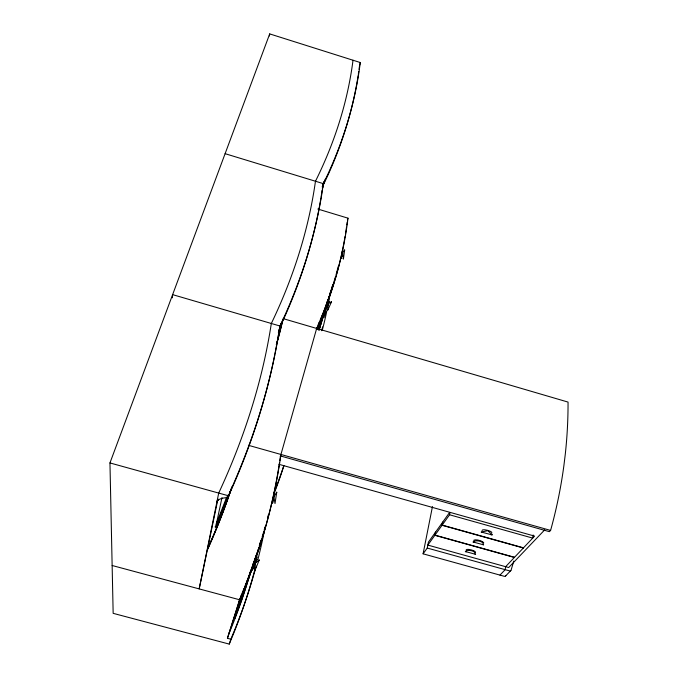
<?xml version="1.0" encoding="UTF-8"?>
<svg xmlns="http://www.w3.org/2000/svg" width="678" height="678" viewBox="0 0 678 678"><rect width="100%" height="100%" fill="white"/><g stroke="black" fill="none" stroke-linecap="round" stroke-linejoin="round"><path stroke-width="1.02" d="M276.37 492.965L276.777 492.16L273.887 496.694L275.014 503.542L276.726 492.296M327.042 306.736C321.982 316.507 331.084 299.481 327.838 301.744M327.983 305.719L327.355 306.032L328.093 303.651M254.462 570.562L254.614 571.198L259.242 559.977L255.377 563.172L253.428 567.579M323.092 315.575C324.042 314.838 327.296 311.643 325.126 311.329A4.305 2.102 48 0 0 324.652 311.499M172.373 297.803L172.619 294.633L279.963 326.008L285.269 314.473A1038.433 645.99 -9.7 0 0 321.762 194.417L323.372 183.653L327.983 173.949A904.664 553.384 -4.1 0 0 359.026 71.792L360.315 62.537L269.7 33.9L109.955 462.938L113.158 613.336L229.249 644.1L233.766 633.133A752.504 553.562 -21.1 0 0 255.047 568.893M342.034 252.318L341.297 258.547L342.636 249.512M343.026 258.665L343.424 258.92L344.619 250.174M341.958 256.394L342.848 253.318M343.466 258.801L342.432 252.945L344.712 249.936L344.085 251.216M358.306 74.521L358.738 71.444M359.018 69.385L359.45 66.308M533.145 534.976L532.696 538.103L449.573 514.78L442.183 525.077L523.501 547.816M273.776 494.72L272.598 503.144L274.387 491.787L274.082 493.025M321.101 196.967L322.126 190.128M322.423 188.179L323.372 183.653L225.104 153.677M269.369 35.985L269.7 33.9M325.143 179.339L325.126 180.772L324.677 180.662M490.736 534.62L492.211 534.756L487.796 530.679L481.253 532.044L492.118 534.917M217.079 501.05A28.069 10.628 15.5 0 1 227.791 497.567L234.419 481.787A1227.561 759.479 -16.1 0 0 277.912 338.678L279.963 326.008L277.353 340.941A1220.468 756.767 -16.1 0 1 274.98 353.662M483.651 544.866L473.117 541.985C475.422 539.476 484.406 541.307 483.168 544.798M475.634 554.333L465.32 551.519C467.65 549.061 476.312 550.883 475.168 554.257M449.573 514.78L449.972 512.704M514.534 557.282L434.979 535.12L442.039 525.28L442.776 522.018M544.748 529.823L508.678 567.537L427.835 545.095L434.844 535.315L435.429 532.306M434.979 535.12L435.564 532.111M505.83 575.588A1.475 1.305 46.1 0 1 504.313 576.308L423.089 553.824L427.25 548.053L428.411 542.137L449.599 512.458M423.089 553.824L432.462 506.585M217.833 499.593L199.171 588.902L218.706 493.075A1209.043 748.546 -16 0 0 271.327 323.482A1023.712 636.939 -9.6 0 0 315.465 181.246A892.409 545.79 -4 0 0 353.018 60.232M215.011 526.899L215.706 527.086L221.977 497.618M256.598 559.875L254.767 564.621L254.614 571.164M322.423 186.764L323.287 183.45M322.143 186.789L322.711 186.959L324.025 181.865M322.711 186.959L323.931 182.289M359.594 65.283L360.315 62.537M319.007 329.44L320.033 325.635M338.314 266.335L336.093 274.641M267.53 517.916L268.335 514.941M329.228 301.507C327.415 302.295 328.415 311.812 327.449 309.558M513.78 561.104L511.085 570.156A1.5 1.314 45.7 0 1 509.551 570.884L427.25 548.053M330.593 303.074L331.457 301.702L328.093 303.956M256.148 566.164A766.343 561.028 -20.8 0 1 235.436 628.108L230.859 639.21L227.435 638.303L240.063 598.25M240.105 598.216L239.334 600.954A870.06 613.412 -19.2 0 0 274.124 492.152M227.435 638.303L239.698 599.793A873.561 615.141 -19.1 0 0 280.938 454.463L316.948 327.449L316.346 329.44M251.046 570.435L247.801 581.47A761.369 557.367 -20.8 0 1 231.783 626.76L228.393 634.955M259.31 545.976L260.174 543.027M259.445 545.561L260.886 540.629M262.106 537.145L263.572 532.162M264.157 530.162L265.03 527.17M333.034 284.607L330.483 293.201A679.661 475.803 -6.7 0 1 317.457 329.025M335.491 276.658L333.406 283.718A691.34 480.71 -6.5 0 1 327.177 302.21M347.424 220.07L347.992 218.172L317.821 209.036M318.914 328.932L327.474 301.091L325.22 308.075M318.897 329.898L319.618 328.059M319.745 327.135L322.838 317.101M324.694 311.083L330.872 291.015M331.178 290.014L332.72 285.014M319.007 330.059L323.016 317.024M324.567 312.007L332.906 284.938M319.101 330.067L327.991 301.244L318.016 329.296M280.319 456.464L280.938 454.463M217.511 500.288L216.714 502.856A1172.957 734.638 -16.2 0 0 218.392 499.203M324.525 316.27L325.923 311.753M234.876 618.141L242.588 594.123L256.928 553.375L241.69 599.928L234.876 618.141L234.3 617.989L237.825 606.971M240.385 598.962L241.978 593.953M248.521 577.402L250.792 570.359M252.462 566.045L253.513 562.748M259.157 548.536L260.454 544.561M256.021 559.85L256.979 556.935M229.249 644.1L230.859 639.21M329.322 301.244L328.805 302.083M321.694 318.185L323.94 311.804M259.225 560.045L258.742 560.714M226.732 497.059L216.121 524.247M228.452 494.44L215.706 527.086M318.236 327.313L320.66 320.923M256.725 559.536L256.903 559.053L252.258 570.266L253.174 568.181M234.3 617.989L248.199 578.41L248.75 578.554M328.644 302.125L327.203 303.973A4.263 2.076 -16.2 0 0 326.499 304.634M240.368 597.301L241.478 594.623M242.224 592.835L244.08 588.377M238.427 603.403L242.216 594.208A853.153 604.903 -19.4 0 0 255.614 557.63M254.326 566.783L255.233 564.605L254.487 565.045M258.742 549.002L259.445 547.841L259.352 546.146M318.202 324.584L319.448 321.728M327.779 310.236L331.398 301.947M326.966 306.922L327.194 306.388M227.791 497.567L233.978 483.677A1220.468 756.767 -16.1 0 0 274.785 354.645M279.404 328.296L284.692 316.787A1033.34 644.202 -9.7 0 0 318.855 209.561M322.72 186.23L327.313 176.534A900.791 552.214 -4.1 0 0 358.154 75.521M273.268 497.838L274.421 496.254M341.644 254.835L342.153 254.419M258.445 561.087L258.072 561.511M499.974 575.105L505.161 569.664L505.627 566.689L534.586 536.112L278.929 464.311M505.593 575.969L510.848 570.545M283.167 318.635L568.045 402.088A694.06 560.825 -9 0 1 565.232 454.65L563.927 465.337A694.06 560.825 -9 0 1 550.595 530.425L549.383 531.671L280.48 455.955A870.06 613.412 -19.2 0 1 279.777 460.803M254.572 560.291L256.852 557.697L256.665 556.087M259.369 545.934L260.708 543.976L260.055 543.248M255.275 561.748L254.021 561.384M483.77 542.9C483.245 540.891 475.142 538.832 473.651 540.307M491.847 533.001C493.075 531.205 481.956 528.357 482.05 530.484M475.473 552.426C476.558 550.773 465.998 548.078 466.1 550.028M466.142 551.773L465.379 551.629M474.371 542.29L473.168 542.103M482.541 532.332L481.321 532.137M273.09 499.05L273.565 499.839M324.237 317.016L323.821 317.685L323.05 316.643M112.141 565.503L239.698 599.793M109.955 462.938L228.215 495.711M434.844 535.315L514.356 557.469M442.039 525.28L523.314 548.002M248.394 445.293L550.595 530.425M328.516 302.346L328.542 302.363A623.667 452.184 -8.1 0 0 330.093 292.803M320.94 197.934A1033.34 644.202 -9.7 0 1 319.041 208.587M282.896 319.652A847.966 570.757 -11.8 0 1 276.327 344.704M282.658 320.516A844.652 569.367 -11.9 0 1 276.412 344.678M281.311 323.084A900.223 592.123 -11.2 0 1 279.158 329.872M281.412 323.152A896.46 590.623 -11.2 0 1 278.353 332.822M323.474 183.458A782.039 511.382 -5.8 0 1 322.525 187.467M323.567 183.272A784.912 512.407 -5.8 0 1 322.347 188.298M323.991 181.729A774.251 506.924 -5.7 0 1 322.635 187.425M207.578 549.646A1013.703 669.839 -17.8 0 0 231.935 486.838A1003.211 664.593 -17.7 0 1 212.129 538.62L207.875 548.205A1018.475 671.906 -17.7 0 0 230.393 490.965M347.178 222.062A691.246 480.727 -6.5 0 1 346.789 225.062M346.509 227.062A691.246 480.727 -6.5 0 1 345.449 234.079M345.119 236.088A691.246 480.727 -6.5 0 1 344.78 238.097M344.602 239.105A691.246 480.727 -6.5 0 1 316.592 329.262M347.992 218.172A693.484 481.651 -6.5 0 1 316.694 328.457M327.203 309.117A623.667 452.184 -8.1 0 1 322.228 330.398M322.584 326.889A614.293 447.811 -8.3 0 1 321.669 330.728M330.381 293.532A680.373 476.109 -6.7 0 1 317.245 329.381M326.838 303.134A691.34 480.71 -6.5 0 1 323.66 311.482M323.296 312.414A691.34 480.71 -6.5 0 1 320.253 319.846M325.949 307.49A4.254 2.068 -16.2 0 1 325.787 307.227M274.598 492.313A674.712 497.881 -14.3 0 0 283.853 465.667A685.933 503.635 -14.1 0 1 274.234 492.075M279.489 462.743A870.06 613.412 -19.2 0 1 274.327 491.16M265.14 526.831A766.343 561.028 -20.8 0 1 257.759 560.062M255.479 558.036A852.043 604.344 -19.4 0 1 242.088 594.589M258.199 549.57A853.153 604.903 -19.4 0 1 255.945 556.621M261.522 539.137A870.213 613.387 -19.2 0 1 259.479 545.705M258.877 547.587A870.213 613.387 -19.2 0 1 257.954 550.409M257.648 551.35A870.213 613.387 -19.2 0 1 256.708 554.18M255.75 557.011A870.213 613.387 -19.2 0 1 250.004 573.113M248.928 575.969A870.213 613.387 -19.2 0 1 244.461 587.419"/></g></svg>
